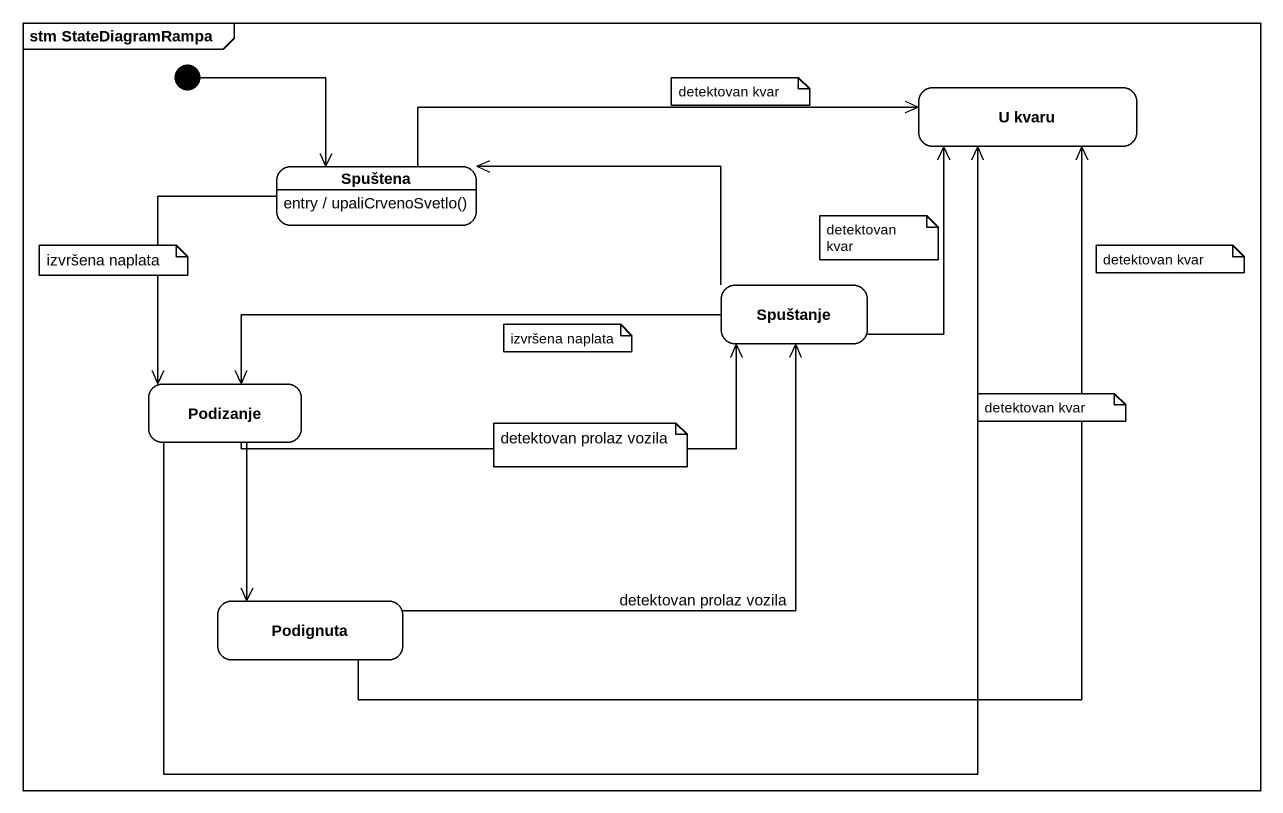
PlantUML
@startuml
mainframe stm StateDiagramRampa
hide empty description
state "U kvaru" as U_kvaru
state Spuštena
Spuštena : entry / upaliCrvenoSvetlo()
state Spuštanje
state Podizanje
state Podignuta
[*] --> Spuštena
Spuštena -right-> U_kvaru
Spuštena --> Podizanje
Spuštanje -up-> U_kvaru
Spuštanje -left-> Spuštena
Spuštanje -left-> Podizanje
Podizanje -right-> U_kvaru
Podizanje -right-> Spuštanje
Podizanje --> Podignuta
Podignuta -up-> U_kvaru
Podignuta -up-> Spuštanje : detektovan prolaz vozila
note as N1
  detektovan kvar
end note
note as N2
  detektovan kvar
end note
note as N3
  izvršena naplata
end note
note as N4
  detektovan kvar
end note
note as N5
  izvršena naplata
end note
note as N6
  detektovan kvar
end note
note as N7
  detektovan prolaz vozila
end note
@enduml
